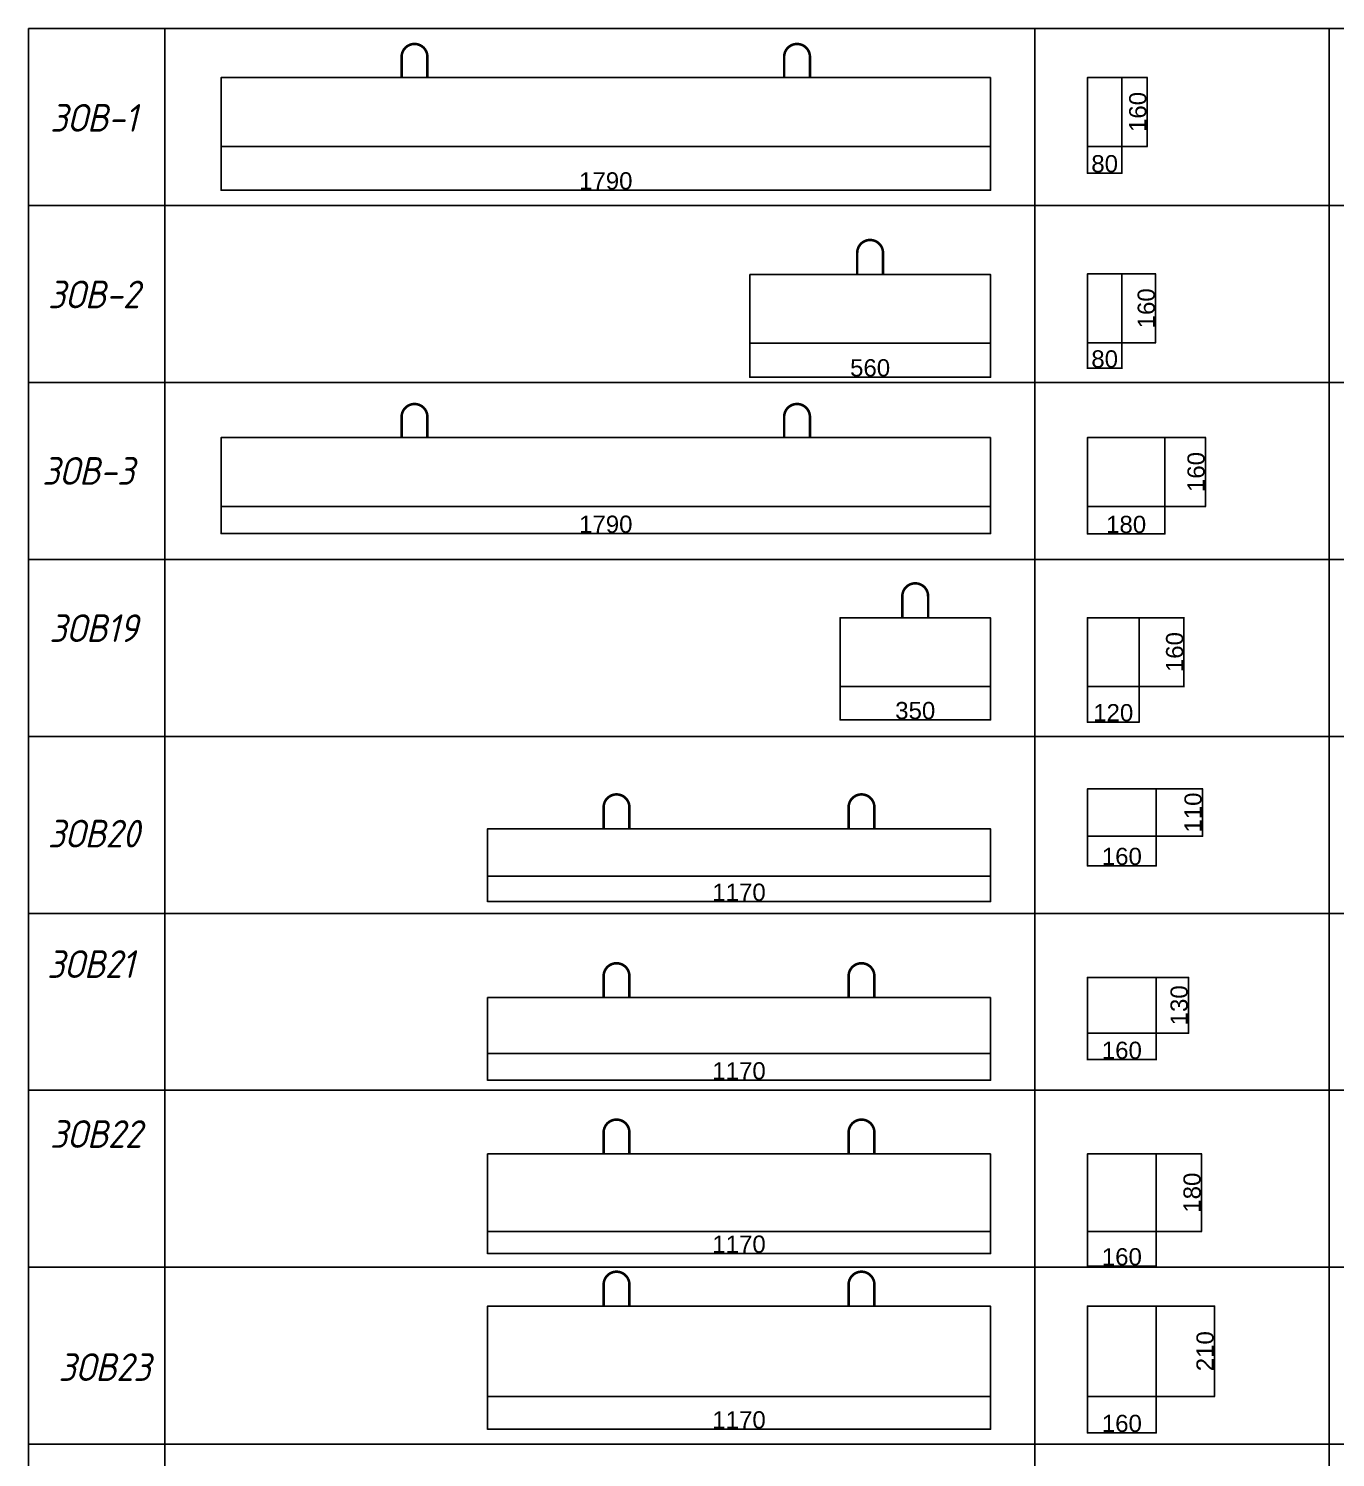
# Model space of a CAD drawing. Header units: millimetres. Extents: x -300689 to 10556, y -104928 to 107291.
# Drawn here: x 4504 to 7544, y 24591 to 27916 of the extents above; entities that cross this region are included whole.
import ezdxf

# ---------------------------------------------------------------- set-up
doc = ezdxf.new("R2010")
doc.units = ezdxf.units.MM
doc.layers.add('линии', color=7, linetype='Continuous')
doc.layers.add('толстая', color=7, linetype='Continuous', lineweight=60)
doc.styles.add('Arial', font='arial.ttf')
doc.styles.add('чертежный', font='isocpeui.ttf', dxfattribs={"width": 0.9})
doc.dimstyles.new('Копия 1-1', dxfattribs={"dimscale": 0, "dimtxt": 40, "dimasz": 2, "dimexe": 1, "dimexo": 1, "dimgap": 1, "dimtad": 1, "dimdec": 0, "dimzin": 0, "dimdsep": 46, "dimtxsty": 'Arial', "dimblk1": 'ARCHTICK', "dimblk2": 'ARCHTICK', "dimsah": 1, "dimcen": 3, "dimdle": 0.5, "dimclrd": 256, "dimclre": 256, "dimclrt": 256, "dimadec": 0, "dimazin": 0, "dimtfac": 1, "dimtdec": 0, "dimtofl": 0, "dimtmove": 1, "dimatfit": 3, "dimldrblk": 'DOTSMALL', "dimfxl": 0, "dimtolj": 1, "dimtzin": 0, "dimarcsym": 0})

# ---------------------------------------------------------------- blocks, each defined once
blk = doc.blocks.new('_ARCHTICK')
at = {"color": 0, "linetype": 'ByBlock', "ltscale": 10, "const_width": 0.15}
blk.add_lwpolyline([(-0.5, -0.5), (0.5, 0.5)], dxfattribs=at)
blk = doc.blocks.new('*D17')
at = {"layer": 'Defpoints', "color": 0, "linetype": 'ByBlock', "ltscale": 0.25}
for p in [(4951.7, 27641.6), (6741.7, 27641.6), (6741.7, 27539.6)]:
    blk.add_point(p, dxfattribs=at)
at = {"layer": 'линии', "linetype": 'ByBlock', "lineweight": -2, "ltscale": 0.25}
for p, q in [((4951.7, 27640.6), (4951.7, 27538.6)), ((6741.7, 27640.6), (6741.7, 27538.6)), ((4951.2, 27539.6), (6742.2, 27539.6))]:
    blk.add_line(p, q, dxfattribs=at)
at = {"layer": 'линии', "linetype": 'ByBlock', "lineweight": -2, "ltscale": 0.25, "xscale": 2, "yscale": 2, "zscale": 2, "rotation": 180}
blk.add_blockref('_ARCHTICK', (4951.7, 27539.6), dxfattribs=at)
at = {"layer": 'линии', "linetype": 'ByBlock', "lineweight": -2, "ltscale": 0.25, "xscale": 2, "yscale": 2, "zscale": 2}
blk.add_blockref('_ARCHTICK', (6741.7, 27539.6), dxfattribs=at)
at = {"layer": 'линии', "linetype": 'ByBlock', "ltscale": 0.25, "insert": (5846.7, 27561), "char_height": 40, "attachment_point": 5, "style": 'Arial'}
blk.add_mtext('\\A1;1790', dxfattribs=at)
blk = doc.blocks.new('_DotSmall')
at = {"color": 0, "linetype": 'ByBlock', "const_width": 0.5}
blk.add_lwpolyline([(-0.0625, 0, 1), (0.0625, 0, 1)], format="xyb", close=True, dxfattribs=at)
blk = doc.blocks.new('*D18')
at = {"layer": 'Defpoints', "color": 0, "linetype": 'ByBlock', "ltscale": 0.25}
for p in [(6967.4, 27641.6), (7047.4, 27641.6), (7047.4, 27579.5)]:
    blk.add_point(p, dxfattribs=at)
at = {"layer": 'линии', "linetype": 'ByBlock', "lineweight": -2, "ltscale": 0.25}
for p, q in [((6967.4, 27640.6), (6967.4, 27578.5)), ((7047.4, 27640.6), (7047.4, 27578.5)), ((6966.9, 27579.5), (7047.9, 27579.5))]:
    blk.add_line(p, q, dxfattribs=at)
at = {"layer": 'линии', "linetype": 'ByBlock', "lineweight": -2, "ltscale": 0.25, "xscale": 2, "yscale": 2, "zscale": 2, "rotation": 180}
blk.add_blockref('_ARCHTICK', (6967.4, 27579.5), dxfattribs=at)
at = {"layer": 'линии', "linetype": 'ByBlock', "lineweight": -2, "ltscale": 0.25, "xscale": 2, "yscale": 2, "zscale": 2}
blk.add_blockref('_ARCHTICK', (7047.4, 27579.5), dxfattribs=at)
at = {"layer": 'линии', "linetype": 'ByBlock', "ltscale": 0.25, "insert": (7007.4, 27600.9), "char_height": 40, "attachment_point": 5, "style": 'Arial'}
blk.add_mtext('\\A1;80', dxfattribs=at)
blk = doc.blocks.new('*D19')
at = {"layer": 'Defpoints', "color": 0, "linetype": 'ByBlock', "ltscale": 0.25}
for p in [(7047.4, 27801.6), (7047.4, 27641.6), (7106.1, 27641.6)]:
    blk.add_point(p, dxfattribs=at)
at = {"layer": 'линии', "linetype": 'ByBlock', "lineweight": -2, "ltscale": 0.25}
for p, q in [((7048.4, 27801.6), (7107.1, 27801.6)), ((7106.1, 27802.1), (7106.1, 27641.1)), ((7048.4, 27641.6), (7107.1, 27641.6))]:
    blk.add_line(p, q, dxfattribs=at)
at = {"layer": 'линии', "linetype": 'ByBlock', "lineweight": -2, "ltscale": 0.25, "xscale": 2, "yscale": 2, "zscale": 2}
for p, rotation in [((7106.1, 27801.6), 90), ((7106.1, 27641.6), 270)]:
    blk.add_blockref('_ARCHTICK', p, dxfattribs=dict(at, rotation=rotation))
at = {"layer": 'линии', "linetype": 'ByBlock', "ltscale": 0.25, "insert": (7084.7, 27721.6), "char_height": 40, "attachment_point": 5, "rotation": 90, "style": 'Arial'}
blk.add_mtext('\\A1;160', dxfattribs=at)
blk = doc.blocks.new('*D22')
at = {"layer": 'Defpoints', "color": 0, "linetype": 'ByBlock', "ltscale": 0.25}
for p in [(6967.4, 26803.8), (7147.4, 26803.8), (7147.4, 26740.1)]:
    blk.add_point(p, dxfattribs=at)
at = {"layer": 'линии', "linetype": 'ByBlock', "lineweight": -2, "ltscale": 0.25}
for p, q in [((6967.4, 26802.8), (6967.4, 26739.1)), ((7147.4, 26802.8), (7147.4, 26739.1)), ((6966.9, 26740.1), (7147.9, 26740.1))]:
    blk.add_line(p, q, dxfattribs=at)
at = {"layer": 'линии', "linetype": 'ByBlock', "lineweight": -2, "ltscale": 0.25, "xscale": 2, "yscale": 2, "zscale": 2, "rotation": 180}
blk.add_blockref('_ARCHTICK', (6967.4, 26740.1), dxfattribs=at)
at = {"layer": 'линии', "linetype": 'ByBlock', "lineweight": -2, "ltscale": 0.25, "xscale": 2, "yscale": 2, "zscale": 2}
blk.add_blockref('_ARCHTICK', (7147.4, 26740.1), dxfattribs=at)
at = {"layer": 'линии', "linetype": 'ByBlock', "ltscale": 0.25, "insert": (7057.4, 26761.6), "char_height": 40, "attachment_point": 5, "style": 'Arial'}
blk.add_mtext('\\A1;180', dxfattribs=at)
blk = doc.blocks.new('*D23')
at = {"layer": 'Defpoints', "color": 0, "linetype": 'ByBlock', "ltscale": 0.25}
for p in [(7147.4, 26963.8), (7147.4, 26803.8), (7241.7, 26803.8)]:
    blk.add_point(p, dxfattribs=at)
at = {"layer": 'линии', "linetype": 'ByBlock', "lineweight": -2, "ltscale": 0.25}
for p, q in [((7148.4, 26963.8), (7242.7, 26963.8)), ((7241.7, 26964.3), (7241.7, 26803.3)), ((7148.4, 26803.8), (7242.7, 26803.8))]:
    blk.add_line(p, q, dxfattribs=at)
at = {"layer": 'линии', "linetype": 'ByBlock', "lineweight": -2, "ltscale": 0.25, "xscale": 2, "yscale": 2, "zscale": 2}
for p, rotation in [((7241.7, 26963.8), 90), ((7241.7, 26803.8), 270)]:
    blk.add_blockref('_ARCHTICK', p, dxfattribs=dict(at, rotation=rotation))
at = {"layer": 'линии', "linetype": 'ByBlock', "ltscale": 0.25, "insert": (7220.3, 26883.8), "char_height": 40, "attachment_point": 5, "rotation": 90, "style": 'Arial'}
blk.add_mtext('\\A1;160', dxfattribs=at)
blk = doc.blocks.new('*D24')
at = {"layer": 'Defpoints', "color": 0, "linetype": 'ByBlock', "ltscale": 0.25}
for p in [(7087.4, 26544.8), (7087.4, 26384.8), (7191.8, 26384.8)]:
    blk.add_point(p, dxfattribs=at)
at = {"layer": 'линии', "linetype": 'ByBlock', "lineweight": -2, "ltscale": 0.25}
for p, q in [((7088.4, 26544.8), (7192.8, 26544.8)), ((7191.8, 26545.3), (7191.8, 26384.3)), ((7088.4, 26384.8), (7192.8, 26384.8))]:
    blk.add_line(p, q, dxfattribs=at)
at = {"layer": 'линии', "linetype": 'ByBlock', "lineweight": -2, "ltscale": 0.25, "xscale": 2, "yscale": 2, "zscale": 2}
for p, rotation in [((7191.8, 26544.8), 90), ((7191.8, 26384.8), 270)]:
    blk.add_blockref('_ARCHTICK', p, dxfattribs=dict(at, rotation=rotation))
at = {"layer": 'линии', "linetype": 'ByBlock', "ltscale": 0.25, "insert": (7170.4, 26464.8), "char_height": 40, "attachment_point": 5, "rotation": 90, "style": 'Arial'}
blk.add_mtext('\\A1;160', dxfattribs=at)
blk = doc.blocks.new('*D25')
at = {"layer": 'Defpoints', "color": 0, "linetype": 'ByBlock', "ltscale": 0.25}
for p in [(6967.4, 26384.8), (7087.4, 26384.8), (7087.4, 26302.1)]:
    blk.add_point(p, dxfattribs=at)
at = {"layer": 'линии', "linetype": 'ByBlock', "lineweight": -2, "ltscale": 0.25}
for p, q in [((6967.4, 26383.8), (6967.4, 26301.1)), ((7087.4, 26383.8), (7087.4, 26301.1)), ((6966.9, 26302.1), (7087.9, 26302.1))]:
    blk.add_line(p, q, dxfattribs=at)
at = {"layer": 'линии', "linetype": 'ByBlock', "lineweight": -2, "ltscale": 0.25, "xscale": 2, "yscale": 2, "zscale": 2, "rotation": 180}
blk.add_blockref('_ARCHTICK', (6967.4, 26302.1), dxfattribs=at)
at = {"layer": 'линии', "linetype": 'ByBlock', "lineweight": -2, "ltscale": 0.25, "xscale": 2, "yscale": 2, "zscale": 2}
blk.add_blockref('_ARCHTICK', (7087.4, 26302.1), dxfattribs=at)
at = {"layer": 'линии', "linetype": 'ByBlock', "ltscale": 0.25, "insert": (7027.4, 26323.5), "char_height": 40, "attachment_point": 5, "style": 'Arial'}
blk.add_mtext('\\A1;120', dxfattribs=at)
blk = doc.blocks.new('*D26')
at = {"layer": 'Defpoints', "color": 0, "linetype": 'ByBlock', "ltscale": 0.25}
for p in [(6967.4, 26036.4), (7127.4, 26036.4), (7127.4, 25967.7)]:
    blk.add_point(p, dxfattribs=at)
at = {"layer": 'линии', "linetype": 'ByBlock', "lineweight": -2, "ltscale": 0.25}
for p, q in [((6967.4, 26035.4), (6967.4, 25966.7)), ((7127.4, 26035.4), (7127.4, 25966.7)), ((6966.9, 25967.7), (7127.9, 25967.7))]:
    blk.add_line(p, q, dxfattribs=at)
at = {"layer": 'линии', "linetype": 'ByBlock', "lineweight": -2, "ltscale": 0.25, "xscale": 2, "yscale": 2, "zscale": 2, "rotation": 180}
blk.add_blockref('_ARCHTICK', (6967.4, 25967.7), dxfattribs=at)
at = {"layer": 'линии', "linetype": 'ByBlock', "lineweight": -2, "ltscale": 0.25, "xscale": 2, "yscale": 2, "zscale": 2}
blk.add_blockref('_ARCHTICK', (7127.4, 25967.7), dxfattribs=at)
at = {"layer": 'линии', "linetype": 'ByBlock', "ltscale": 0.25, "insert": (7047.4, 25989.1), "char_height": 40, "attachment_point": 5, "style": 'Arial'}
blk.add_mtext('\\A1;160', dxfattribs=at)
blk = doc.blocks.new('*D27')
at = {"layer": 'Defpoints', "color": 0, "linetype": 'ByBlock', "ltscale": 0.25}
for p in [(7127.4, 26146.4), (7127.4, 26036.4), (7234.8, 26036.4)]:
    blk.add_point(p, dxfattribs=at)
at = {"layer": 'линии', "linetype": 'ByBlock', "lineweight": -2, "ltscale": 0.25}
for p, q in [((7128.4, 26146.4), (7235.8, 26146.4)), ((7234.8, 26146.9), (7234.8, 26035.9)), ((7128.4, 26036.4), (7235.8, 26036.4))]:
    blk.add_line(p, q, dxfattribs=at)
at = {"layer": 'линии', "linetype": 'ByBlock', "lineweight": -2, "ltscale": 0.25, "xscale": 2, "yscale": 2, "zscale": 2}
for p, rotation in [((7234.8, 26146.4), 90), ((7234.8, 26036.4), 270)]:
    blk.add_blockref('_ARCHTICK', p, dxfattribs=dict(at, rotation=rotation))
at = {"layer": 'линии', "linetype": 'ByBlock', "ltscale": 0.25, "insert": (7213.4, 26091.4), "char_height": 40, "attachment_point": 5, "rotation": 90, "style": 'Arial'}
blk.add_mtext('\\A1;110', dxfattribs=at)
blk = doc.blocks.new('*D28')
at = {"layer": 'Defpoints', "color": 0, "linetype": 'ByBlock', "ltscale": 0.25}
for p in [(6967.4, 25577.9), (7127.4, 25577.9), (7127.4, 25516.6)]:
    blk.add_point(p, dxfattribs=at)
at = {"layer": 'линии', "linetype": 'ByBlock', "lineweight": -2, "ltscale": 0.25}
for p, q in [((6967.4, 25576.9), (6967.4, 25515.6)), ((7127.4, 25576.9), (7127.4, 25515.6)), ((6966.9, 25516.6), (7127.9, 25516.6))]:
    blk.add_line(p, q, dxfattribs=at)
at = {"layer": 'линии', "linetype": 'ByBlock', "lineweight": -2, "ltscale": 0.25, "xscale": 2, "yscale": 2, "zscale": 2, "rotation": 180}
blk.add_blockref('_ARCHTICK', (6967.4, 25516.6), dxfattribs=at)
at = {"layer": 'линии', "linetype": 'ByBlock', "lineweight": -2, "ltscale": 0.25, "xscale": 2, "yscale": 2, "zscale": 2}
blk.add_blockref('_ARCHTICK', (7127.4, 25516.6), dxfattribs=at)
at = {"layer": 'линии', "linetype": 'ByBlock', "ltscale": 0.25, "insert": (7047.4, 25538), "char_height": 40, "attachment_point": 5, "style": 'Arial'}
blk.add_mtext('\\A1;160', dxfattribs=at)
blk = doc.blocks.new('*D29')
at = {"layer": 'Defpoints', "color": 0, "linetype": 'ByBlock', "ltscale": 0.25}
for p in [(7127.4, 25707.9), (7127.4, 25577.9), (7202.3, 25577.9)]:
    blk.add_point(p, dxfattribs=at)
at = {"layer": 'линии', "linetype": 'ByBlock', "lineweight": -2, "ltscale": 0.25}
for p, q in [((7128.4, 25707.9), (7203.3, 25707.9)), ((7202.3, 25708.4), (7202.3, 25577.4)), ((7128.4, 25577.9), (7203.3, 25577.9))]:
    blk.add_line(p, q, dxfattribs=at)
at = {"layer": 'линии', "linetype": 'ByBlock', "lineweight": -2, "ltscale": 0.25, "xscale": 2, "yscale": 2, "zscale": 2}
for p, rotation in [((7202.3, 25707.9), 90), ((7202.3, 25577.9), 270)]:
    blk.add_blockref('_ARCHTICK', p, dxfattribs=dict(at, rotation=rotation))
at = {"layer": 'линии', "linetype": 'ByBlock', "ltscale": 0.25, "insert": (7180.9, 25642.9), "char_height": 40, "attachment_point": 5, "rotation": 90, "style": 'Arial'}
blk.add_mtext('\\A1;130', dxfattribs=at)
blk = doc.blocks.new('*D30')
at = {"layer": 'Defpoints', "color": 0, "linetype": 'ByBlock', "ltscale": 0.25}
for p in [(7127.4, 25297), (7127.4, 25117), (7232.4, 25117)]:
    blk.add_point(p, dxfattribs=at)
at = {"layer": 'линии', "linetype": 'ByBlock', "lineweight": -2, "ltscale": 0.25}
for p, q in [((7128.4, 25297), (7233.4, 25297)), ((7232.4, 25297.5), (7232.4, 25116.5)), ((7128.4, 25117), (7233.4, 25117))]:
    blk.add_line(p, q, dxfattribs=at)
at = {"layer": 'линии', "linetype": 'ByBlock', "lineweight": -2, "ltscale": 0.25, "xscale": 2, "yscale": 2, "zscale": 2}
for p, rotation in [((7232.4, 25297), 90), ((7232.4, 25117), 270)]:
    blk.add_blockref('_ARCHTICK', p, dxfattribs=dict(at, rotation=rotation))
at = {"layer": 'линии', "linetype": 'ByBlock', "ltscale": 0.25, "insert": (7211, 25207), "char_height": 40, "attachment_point": 5, "rotation": 90, "style": 'Arial'}
blk.add_mtext('\\A1;180', dxfattribs=at)
blk = doc.blocks.new('*D31')
at = {"layer": 'Defpoints', "color": 0, "linetype": 'ByBlock', "ltscale": 0.25}
for p in [(7127.4, 24943.1), (7127.4, 24733.1), (7262.6, 24733.1)]:
    blk.add_point(p, dxfattribs=at)
at = {"layer": 'линии', "linetype": 'ByBlock', "lineweight": -2, "ltscale": 0.25}
for p, q in [((7128.4, 24943.1), (7263.6, 24943.1)), ((7262.6, 24943.6), (7262.6, 24732.6)), ((7128.4, 24733.1), (7263.6, 24733.1))]:
    blk.add_line(p, q, dxfattribs=at)
at = {"layer": 'линии', "linetype": 'ByBlock', "lineweight": -2, "ltscale": 0.25, "xscale": 2, "yscale": 2, "zscale": 2}
for p, rotation in [((7262.6, 24943.1), 90), ((7262.6, 24733.1), 270)]:
    blk.add_blockref('_ARCHTICK', p, dxfattribs=dict(at, rotation=rotation))
at = {"layer": 'линии', "linetype": 'ByBlock', "ltscale": 0.25, "insert": (7241.2, 24838.1), "char_height": 40, "attachment_point": 5, "rotation": 90, "style": 'Arial'}
blk.add_mtext('\\A1;210', dxfattribs=at)
blk = doc.blocks.new('*D32')
at = {"layer": 'Defpoints', "color": 0, "linetype": 'ByBlock', "ltscale": 0.25}
for p in [(6967.4, 25117), (7127.4, 25117), (7127.4, 25036.1)]:
    blk.add_point(p, dxfattribs=at)
at = {"layer": 'линии', "linetype": 'ByBlock', "lineweight": -2, "ltscale": 0.25}
for p, q in [((6967.4, 25116), (6967.4, 25035.1)), ((7127.4, 25116), (7127.4, 25035.1)), ((6966.9, 25036.1), (7127.9, 25036.1))]:
    blk.add_line(p, q, dxfattribs=at)
at = {"layer": 'линии', "linetype": 'ByBlock', "lineweight": -2, "ltscale": 0.25, "xscale": 2, "yscale": 2, "zscale": 2, "rotation": 180}
blk.add_blockref('_ARCHTICK', (6967.4, 25036.1), dxfattribs=at)
at = {"layer": 'линии', "linetype": 'ByBlock', "lineweight": -2, "ltscale": 0.25, "xscale": 2, "yscale": 2, "zscale": 2}
blk.add_blockref('_ARCHTICK', (7127.4, 25036.1), dxfattribs=at)
at = {"layer": 'линии', "linetype": 'ByBlock', "ltscale": 0.25, "insert": (7047.4, 25057.5), "char_height": 40, "attachment_point": 5, "style": 'Arial'}
blk.add_mtext('\\A1;160', dxfattribs=at)
blk = doc.blocks.new('*D33')
at = {"layer": 'Defpoints', "color": 0, "linetype": 'ByBlock', "ltscale": 0.25}
for p in [(6967.4, 24733.1), (7127.4, 24733.1), (7127.4, 24648.4)]:
    blk.add_point(p, dxfattribs=at)
at = {"layer": 'линии', "linetype": 'ByBlock', "lineweight": -2, "ltscale": 0.25}
for p, q in [((6967.4, 24732.1), (6967.4, 24647.4)), ((7127.4, 24732.1), (7127.4, 24647.4)), ((6966.9, 24648.4), (7127.9, 24648.4))]:
    blk.add_line(p, q, dxfattribs=at)
at = {"layer": 'линии', "linetype": 'ByBlock', "lineweight": -2, "ltscale": 0.25, "xscale": 2, "yscale": 2, "zscale": 2, "rotation": 180}
blk.add_blockref('_ARCHTICK', (6967.4, 24648.4), dxfattribs=at)
at = {"layer": 'линии', "linetype": 'ByBlock', "lineweight": -2, "ltscale": 0.25, "xscale": 2, "yscale": 2, "zscale": 2}
blk.add_blockref('_ARCHTICK', (7127.4, 24648.4), dxfattribs=at)
at = {"layer": 'линии', "linetype": 'ByBlock', "ltscale": 0.25, "insert": (7047.4, 24669.8), "char_height": 40, "attachment_point": 5, "style": 'Arial'}
blk.add_mtext('\\A1;160', dxfattribs=at)
blk = doc.blocks.new('*D75')
at = {"layer": 'Defpoints', "color": 0, "linetype": 'ByBlock', "ltscale": 0.25}
for p in [(4951.7, 26803.8), (6741.7, 26803.8), (6741.7, 26740.7)]:
    blk.add_point(p, dxfattribs=at)
at = {"layer": 'линии', "linetype": 'ByBlock', "lineweight": -2, "ltscale": 0.25}
for p, q in [((4951.7, 26802.8), (4951.7, 26739.7)), ((6741.7, 26802.8), (6741.7, 26739.7)), ((4951.2, 26740.7), (6742.2, 26740.7))]:
    blk.add_line(p, q, dxfattribs=at)
at = {"layer": 'линии', "linetype": 'ByBlock', "lineweight": -2, "ltscale": 0.25, "xscale": 2, "yscale": 2, "zscale": 2, "rotation": 180}
blk.add_blockref('_ARCHTICK', (4951.7, 26740.7), dxfattribs=at)
at = {"layer": 'линии', "linetype": 'ByBlock', "lineweight": -2, "ltscale": 0.25, "xscale": 2, "yscale": 2, "zscale": 2}
blk.add_blockref('_ARCHTICK', (6741.7, 26740.7), dxfattribs=at)
at = {"layer": 'линии', "linetype": 'ByBlock', "ltscale": 0.25, "insert": (5846.7, 26762.1), "char_height": 40, "attachment_point": 5, "style": 'Arial'}
blk.add_mtext('\\A1;1790', dxfattribs=at)
blk = doc.blocks.new('*D76')
at = {"layer": 'Defpoints', "color": 0, "linetype": 'ByBlock', "ltscale": 0.25}
for p in [(6391.7, 26384.8), (6741.7, 26384.8), (6741.7, 26307.1)]:
    blk.add_point(p, dxfattribs=at)
at = {"layer": 'линии', "linetype": 'ByBlock', "lineweight": -2, "ltscale": 0.25}
for p, q in [((6391.7, 26383.8), (6391.7, 26306.1)), ((6741.7, 26383.8), (6741.7, 26306.1)), ((6391.2, 26307.1), (6742.2, 26307.1))]:
    blk.add_line(p, q, dxfattribs=at)
at = {"layer": 'линии', "linetype": 'ByBlock', "lineweight": -2, "ltscale": 0.25, "xscale": 2, "yscale": 2, "zscale": 2, "rotation": 180}
blk.add_blockref('_ARCHTICK', (6391.7, 26307.1), dxfattribs=at)
at = {"layer": 'линии', "linetype": 'ByBlock', "lineweight": -2, "ltscale": 0.25, "xscale": 2, "yscale": 2, "zscale": 2}
blk.add_blockref('_ARCHTICK', (6741.7, 26307.1), dxfattribs=at)
at = {"layer": 'линии', "linetype": 'ByBlock', "ltscale": 0.25, "insert": (6566.7, 26328.5), "char_height": 40, "attachment_point": 5, "style": 'Arial'}
blk.add_mtext('\\A1;350', dxfattribs=at)
blk = doc.blocks.new('*D77')
at = {"layer": 'Defpoints', "color": 0, "linetype": 'ByBlock', "ltscale": 0.25}
for p in [(5571.7, 25943.7), (6741.7, 25943.7), (6741.7, 25884.4)]:
    blk.add_point(p, dxfattribs=at)
at = {"layer": 'линии', "linetype": 'ByBlock', "lineweight": -2, "ltscale": 0.25}
for p, q in [((5571.7, 25942.7), (5571.7, 25883.4)), ((6741.7, 25942.7), (6741.7, 25883.4)), ((5571.2, 25884.4), (6742.2, 25884.4))]:
    blk.add_line(p, q, dxfattribs=at)
at = {"layer": 'линии', "linetype": 'ByBlock', "lineweight": -2, "ltscale": 0.25, "xscale": 2, "yscale": 2, "zscale": 2, "rotation": 180}
blk.add_blockref('_ARCHTICK', (5571.7, 25884.4), dxfattribs=at)
at = {"layer": 'линии', "linetype": 'ByBlock', "lineweight": -2, "ltscale": 0.25, "xscale": 2, "yscale": 2, "zscale": 2}
blk.add_blockref('_ARCHTICK', (6741.7, 25884.4), dxfattribs=at)
at = {"layer": 'линии', "linetype": 'ByBlock', "ltscale": 0.25, "insert": (6156.7, 25905.8), "char_height": 40, "attachment_point": 5, "style": 'Arial'}
blk.add_mtext('\\A1;1170', dxfattribs=at)
blk = doc.blocks.new('*D78')
at = {"layer": 'Defpoints', "color": 0, "linetype": 'ByBlock', "ltscale": 0.25}
for p in [(5571.7, 25530.8), (6741.7, 25530.8), (6741.7, 25468.8)]:
    blk.add_point(p, dxfattribs=at)
at = {"layer": 'линии', "linetype": 'ByBlock', "lineweight": -2, "ltscale": 0.25}
for p, q in [((5571.7, 25529.8), (5571.7, 25467.8)), ((6741.7, 25529.8), (6741.7, 25467.8)), ((5571.2, 25468.8), (6742.2, 25468.8))]:
    blk.add_line(p, q, dxfattribs=at)
at = {"layer": 'линии', "linetype": 'ByBlock', "lineweight": -2, "ltscale": 0.25, "xscale": 2, "yscale": 2, "zscale": 2, "rotation": 180}
blk.add_blockref('_ARCHTICK', (5571.7, 25468.8), dxfattribs=at)
at = {"layer": 'линии', "linetype": 'ByBlock', "lineweight": -2, "ltscale": 0.25, "xscale": 2, "yscale": 2, "zscale": 2}
blk.add_blockref('_ARCHTICK', (6741.7, 25468.8), dxfattribs=at)
at = {"layer": 'линии', "linetype": 'ByBlock', "ltscale": 0.25, "insert": (6156.7, 25490.2), "char_height": 40, "attachment_point": 5, "style": 'Arial'}
blk.add_mtext('\\A1;1170', dxfattribs=at)
blk = doc.blocks.new('*D79')
at = {"layer": 'Defpoints', "color": 0, "linetype": 'ByBlock', "ltscale": 0.25}
for p in [(5571.7, 25117), (6741.7, 25117), (6741.7, 25065.5)]:
    blk.add_point(p, dxfattribs=at)
at = {"layer": 'линии', "linetype": 'ByBlock', "lineweight": -2, "ltscale": 0.25}
for p, q in [((5571.7, 25116), (5571.7, 25064.5)), ((6741.7, 25116), (6741.7, 25064.5)), ((5571.2, 25065.5), (6742.2, 25065.5))]:
    blk.add_line(p, q, dxfattribs=at)
at = {"layer": 'линии', "linetype": 'ByBlock', "lineweight": -2, "ltscale": 0.25, "xscale": 2, "yscale": 2, "zscale": 2, "rotation": 180}
blk.add_blockref('_ARCHTICK', (5571.7, 25065.5), dxfattribs=at)
at = {"layer": 'линии', "linetype": 'ByBlock', "lineweight": -2, "ltscale": 0.25, "xscale": 2, "yscale": 2, "zscale": 2}
blk.add_blockref('_ARCHTICK', (6741.7, 25065.5), dxfattribs=at)
at = {"layer": 'линии', "linetype": 'ByBlock', "ltscale": 0.25, "insert": (6156.7, 25086.9), "char_height": 40, "attachment_point": 5, "style": 'Arial'}
blk.add_mtext('\\A1;1170', dxfattribs=at)
blk = doc.blocks.new('*D80')
at = {"layer": 'Defpoints', "color": 0, "linetype": 'ByBlock', "ltscale": 0.25}
for p in [(5571.7, 24733.1), (6741.7, 24733.1), (6741.7, 24656.7)]:
    blk.add_point(p, dxfattribs=at)
at = {"layer": 'линии', "linetype": 'ByBlock', "lineweight": -2, "ltscale": 0.25}
for p, q in [((5571.7, 24732.1), (5571.7, 24655.7)), ((6741.7, 24732.1), (6741.7, 24655.7)), ((5571.2, 24656.7), (6742.2, 24656.7))]:
    blk.add_line(p, q, dxfattribs=at)
at = {"layer": 'линии', "linetype": 'ByBlock', "lineweight": -2, "ltscale": 0.25, "xscale": 2, "yscale": 2, "zscale": 2, "rotation": 180}
blk.add_blockref('_ARCHTICK', (5571.7, 24656.7), dxfattribs=at)
at = {"layer": 'линии', "linetype": 'ByBlock', "lineweight": -2, "ltscale": 0.25, "xscale": 2, "yscale": 2, "zscale": 2}
blk.add_blockref('_ARCHTICK', (6741.7, 24656.7), dxfattribs=at)
at = {"layer": 'линии', "linetype": 'ByBlock', "ltscale": 0.25, "insert": (6156.7, 24678.1), "char_height": 40, "attachment_point": 5, "style": 'Arial'}
blk.add_mtext('\\A1;1170', dxfattribs=at)
blk = doc.blocks.new('*D130')
at = {"layer": 'Defpoints', "color": 0, "linetype": 'ByBlock', "ltscale": 0.25}
for p in [(6181.7, 27183.7), (6741.7, 27183.7), (6741.7, 27104.6)]:
    blk.add_point(p, dxfattribs=at)
at = {"layer": 'линии', "linetype": 'ByBlock', "lineweight": -2, "ltscale": 0.25}
for p, q in [((6181.7, 27182.7), (6181.7, 27103.6)), ((6741.7, 27182.7), (6741.7, 27103.6)), ((6181.2, 27104.6), (6742.2, 27104.6))]:
    blk.add_line(p, q, dxfattribs=at)
at = {"layer": 'линии', "linetype": 'ByBlock', "lineweight": -2, "ltscale": 0.25, "xscale": 2, "yscale": 2, "zscale": 2, "rotation": 180}
blk.add_blockref('_ARCHTICK', (6181.7, 27104.6), dxfattribs=at)
at = {"layer": 'линии', "linetype": 'ByBlock', "lineweight": -2, "ltscale": 0.25, "xscale": 2, "yscale": 2, "zscale": 2}
blk.add_blockref('_ARCHTICK', (6741.7, 27104.6), dxfattribs=at)
at = {"layer": 'линии', "linetype": 'ByBlock', "ltscale": 0.25, "insert": (6461.7, 27126), "char_height": 40, "attachment_point": 5, "style": 'Arial'}
blk.add_mtext('\\A1;560', dxfattribs=at)
blk = doc.blocks.new('*D131')
at = {"layer": 'Defpoints', "color": 0, "linetype": 'ByBlock', "ltscale": 0.25}
for p in [(7047.4, 27344.7), (7047.4, 27184.7), (7125.8, 27184.7)]:
    blk.add_point(p, dxfattribs=at)
at = {"layer": 'линии', "linetype": 'ByBlock', "lineweight": -2, "ltscale": 0.25}
for p, q in [((7048.4, 27344.7), (7126.8, 27344.7)), ((7125.8, 27345.2), (7125.8, 27184.2)), ((7048.4, 27184.7), (7126.8, 27184.7))]:
    blk.add_line(p, q, dxfattribs=at)
at = {"layer": 'линии', "linetype": 'ByBlock', "lineweight": -2, "ltscale": 0.25, "xscale": 2, "yscale": 2, "zscale": 2}
for p, rotation in [((7125.8, 27344.7), 90), ((7125.8, 27184.7), 270)]:
    blk.add_blockref('_ARCHTICK', p, dxfattribs=dict(at, rotation=rotation))
at = {"layer": 'линии', "linetype": 'ByBlock', "ltscale": 0.25, "insert": (7104.4, 27264.7), "char_height": 40, "attachment_point": 5, "rotation": 90, "style": 'Arial'}
blk.add_mtext('\\A1;160', dxfattribs=at)
blk = doc.blocks.new('*D132')
at = {"layer": 'Defpoints', "color": 0, "linetype": 'ByBlock', "ltscale": 0.25}
for p in [(6967.4, 27184.7), (7047.4, 27184.7), (7047.4, 27125.2)]:
    blk.add_point(p, dxfattribs=at)
at = {"layer": 'линии', "linetype": 'ByBlock', "lineweight": -2, "ltscale": 0.25}
for p, q in [((6967.4, 27183.7), (6967.4, 27124.2)), ((7047.4, 27183.7), (7047.4, 27124.2)), ((6966.9, 27125.2), (7047.9, 27125.2))]:
    blk.add_line(p, q, dxfattribs=at)
at = {"layer": 'линии', "linetype": 'ByBlock', "lineweight": -2, "ltscale": 0.25, "xscale": 2, "yscale": 2, "zscale": 2, "rotation": 180}
blk.add_blockref('_ARCHTICK', (6967.4, 27125.2), dxfattribs=at)
at = {"layer": 'линии', "linetype": 'ByBlock', "lineweight": -2, "ltscale": 0.25, "xscale": 2, "yscale": 2, "zscale": 2}
blk.add_blockref('_ARCHTICK', (7047.4, 27125.2), dxfattribs=at)
at = {"layer": 'линии', "linetype": 'ByBlock', "ltscale": 0.25, "insert": (7007.4, 27146.7), "char_height": 40, "attachment_point": 5, "style": 'Arial'}
blk.add_mtext('\\A1;80', dxfattribs=at)

msp = doc.modelspace()

# ---------------------------------------------------------------- linework, layer by layer
at = {"layer": 'линии', "linetype": 'ByBlock', "ltscale": 0.25}
for p, q in [((4503.7144, 27915.6171), (4503.7144, 20915.9429)), ((4503.7144, 27915.6171), (10555.8655, 27915.6171)), ((4820.4138, 27915.6171), (4820.4138, 20915.9429)), ((6844.9471, 27915.6171), (6844.9471, 20915.9429)), ((7529.7899, 27915.6171), (7529.7899, 20915.9429)), ((7529.7899, 27915.6171), (7529.7899, 20915.9429)), ((4503.7144, 27503.8715), (7529.7899, 27503.8715)), ((7529.7899, 27503.8715), (10555.8655, 27503.8715)), ((4503.7144, 27092.126), (7529.7899, 27092.126)), ((7529.7899, 27092.126), (10555.8655, 27092.126)), ((4503.7144, 26680.3805), (7529.7899, 26680.3805)), ((7529.7899, 26680.3805), (10555.8655, 26680.3805)), ((4503.7144, 26268.6349), (7529.7899, 26268.6349)), ((7529.7899, 26268.6349), (10555.8655, 26268.6349)), ((4503.7144, 25856.8894), (7529.7899, 25856.8894)), ((7529.7899, 25856.8894), (10555.8655, 25856.8894)), ((4503.7144, 25445.1438), (7529.7899, 25445.1438)), ((7529.7899, 25445.1438), (10555.8655, 25445.1438)), ((4503.7144, 25033.3983), (7529.7899, 25033.3983)), ((7529.7899, 25033.3983), (10555.8655, 25033.3983)), ((4503.7144, 24621.6528), (7529.7899, 24621.6528)), ((7529.7899, 24621.6528), (10555.8655, 24621.6528))]:
    msp.add_line(p, q, dxfattribs=at)
at = {"layer": 'линии', "linetype": 'ByBlock', "ltscale": 0.25, "const_width": 6}
for points in [[(5431.6716, 27799.8434), (5431.6716, 27849.8434, 1), (5371.6716, 27849.8434), (5371.6716, 27799.8434)], [(6261.6716, 27799.8434), (6261.6716, 27849.8434, -1), (6321.6716, 27849.8434), (6321.6716, 27799.8434)], [(6491.6716, 27343.7422), (6491.6716, 27393.7422, 1), (6431.6716, 27393.7422), (6431.6716, 27343.7422)], [(5431.6716, 26962.1074), (5431.6716, 27012.1074, 1), (5371.6716, 27012.1074), (5371.6716, 26962.1074)], [(6261.6716, 26962.1074), (6261.6716, 27012.1074, -1), (6321.6716, 27012.1074), (6321.6716, 26962.1074)], [(6536.6716, 26544.8408), (6536.6716, 26594.8408, -1), (6596.6716, 26594.8408), (6596.6716, 26544.8408)], [(5901.6716, 26053.7052), (5901.6716, 26103.7052, 1), (5841.6716, 26103.7052), (5841.6716, 26053.7052)], [(6411.6716, 26053.7052), (6411.6716, 26103.7052, -1), (6471.6716, 26103.7052), (6471.6716, 26053.7052)], [(5901.6716, 25660.8436), (5901.6716, 25710.8436, 1), (5841.6716, 25710.8436), (5841.6716, 25660.8436)], [(6411.6716, 25660.8436), (6411.6716, 25710.8436, -1), (6471.6716, 25710.8436), (6471.6716, 25660.8436)], [(5901.6716, 25297.0007), (5901.6716, 25347.0007, 1), (5841.6716, 25347.0007), (5841.6716, 25297.0007)], [(6411.6716, 25297.0007), (6411.6716, 25347.0007, -1), (6471.6716, 25347.0007), (6471.6716, 25297.0007)], [(5901.6716, 24943.0964), (5901.6716, 24993.0964, 1), (5841.6716, 24993.0964), (5841.6716, 24943.0964)], [(6411.6716, 24943.0964), (6411.6716, 24993.0964, -1), (6471.6716, 24993.0964), (6471.6716, 24943.0964)]]:
    msp.add_lwpolyline(points, format="xyb", dxfattribs=at)
at = {"layer": 'линии', "linetype": 'ByBlock', "ltscale": 0.25}
for points in [[(4951.6716, 27641.5591), (6741.6716, 27641.5591), (6741.6716, 27801.5591), (4951.6716, 27801.5591)], [(7047.4026, 27801.5591), (7047.4026, 27641.5591), (6967.4026, 27641.5591), (6967.4026, 27801.5591)], [(6181.6716, 27343.7422), (6741.6716, 27343.7422), (6741.6716, 27183.7422), (6181.6716, 27183.7422)], [(7047.4026, 27344.7422), (7047.4026, 27184.7422), (6967.4026, 27184.7422), (6967.4026, 27344.7422)], [(4951.6716, 26803.8231), (6741.6716, 26803.8231), (6741.6716, 26963.8231), (4951.6716, 26963.8231)], [(7147.4026, 26963.8231), (7147.4026, 26803.8231), (6967.4026, 26803.8231), (6967.4026, 26963.8231)], [(6391.6716, 26384.8408), (6741.6716, 26384.8408), (6741.6716, 26544.8408), (6391.6716, 26544.8408)], [(7087.4026, 26544.8408), (7087.4026, 26384.8408), (6967.4026, 26384.8408), (6967.4026, 26544.8408)], [(7127.4026, 26146.4031), (7127.4026, 26036.4031), (6967.4026, 26036.4031), (6967.4026, 26146.4031)], [(5571.6716, 25943.7052), (6741.6716, 25943.7052), (6741.6716, 26053.7052), (5571.6716, 26053.7052)], [(7127.4026, 25707.9187), (7127.4026, 25577.9187), (6967.4026, 25577.9187), (6967.4026, 25707.9187)], [(5571.6716, 25530.8436), (6741.6716, 25530.8436), (6741.6716, 25660.8436), (5571.6716, 25660.8436)], [(5571.6716, 25117.0007), (6741.6716, 25117.0007), (6741.6716, 25297.0007), (5571.6716, 25297.0007)], [(7127.4026, 25297.0007), (7127.4026, 25117.0007), (6967.4026, 25117.0007), (6967.4026, 25297.0007)], [(5571.6716, 24733.0964), (6741.6716, 24733.0964), (6741.6716, 24943.0964), (5571.6716, 24943.0964)], [(7127.4026, 24943.0964), (7127.4026, 24733.0964), (6967.4026, 24733.0964), (6967.4026, 24943.0964)]]:
    msp.add_lwpolyline(points, close=True, dxfattribs=at)

# ---------------------------------------------------------------- texts
at = {"layer": 'толстая', "lineweight": 25, "style": 'чертежный', "width": 0.9}
for s, p in [('3ОВ-1', (4553.9339, 27675.6794)), ('3ОВ-2', (4548.8157, 27264.7893)), ('3ОВ-3', (4535.3565, 26854.1049)), ('3ОВ19', (4551.9016, 26488.3111))]:
    msp.add_text(s, height=64.35758, dxfattribs=at).set_placement(p)
at = {"layer": 'толстая', "color": 1, "lineweight": 25, "style": 'чертежный', "width": 0.9}
for s, p in [('3ОВ20', (4548.2168, 26010.1911)), ('3ОВ21', (4546.7122, 25706.6055)), ('3ОВ22', (4553.6037, 25311.204)), ('3ОВ23', (4573.2534, 24768.8599))]:
    msp.add_text(s, height=64.35758, dxfattribs=at).set_placement(p)

# ---------------------------------------------------------------- dimensions: what is measured, and where the dimension line sits
at = {"layer": 'линии', "linetype": 'ByBlock', "ltscale": 0.25}
for base, p1, p2, picture, middle in [((7106.1474, 27641.5591), (7047.4026, 27801.5591), (7047.4026, 27641.5591), '*D19', (7084.7245, 27721.5591)), ((7125.8336, 27184.7422), (7047.4026, 27344.7422), (7047.4026, 27184.7422), '*D131', (7104.4107, 27264.7422)), ((7241.7128, 26803.8231), (7147.4026, 26963.8231), (7147.4026, 26803.8231), '*D23', (7220.2899, 26883.8231)), ((7234.799, 26036.4031), (7127.4026, 26146.4031), (7127.4026, 26036.4031), '*D27', (7213.3761, 26091.4031)), ((7202.3078, 25577.9187), (7127.4026, 25707.9187), (7127.4026, 25577.9187), '*D29', (7180.8712, 25642.9187)), ((7232.4155, 25117.0007), (7127.4026, 25297.0007), (7127.4026, 25117.0007), '*D30', (7210.9926, 25207.0007)), ((7262.6156, 24733.0964), (7127.4026, 24943.0964), (7127.4026, 24733.0964), '*D31', (7241.1927, 24838.0964))]:
    dim = msp.add_linear_dim(base=base, p1=p1, p2=p2, angle=90, dimstyle='Копия 1-1', override={"dimscale": 1}, dxfattribs=at)
    dim.commit()
    dim.dimension.update_dxf_attribs({"geometry": picture, "text_midpoint": middle})
for base, p1, p2, picture, middle in [((6741.6716, 27539.55), (4951.6716, 27641.5591), (6741.6716, 27641.5591), '*D17', (5846.6716, 27560.973)), ((7047.4026, 27579.5141), (6967.4026, 27641.5591), (7047.4026, 27641.5591), '*D18', (7007.4026, 27600.937)), ((6741.6716, 27104.5856), (6181.6716, 27183.7422), (6741.6716, 27183.7422), '*D130', (6461.6716, 27126.0085)), ((7047.4026, 27125.2387), (6967.4026, 27184.7422), (7047.4026, 27184.7422), '*D132', (7007.4026, 27146.6616)), ((6741.6716, 26740.6972), (4951.6716, 26803.8231), (6741.6716, 26803.8231), '*D75', (5846.6716, 26762.1202)), ((7147.4026, 26740.1312), (6967.4026, 26803.8231), (7147.4026, 26803.8231), '*D22', (7057.4026, 26761.5541)), ((6741.6716, 26307.0776), (6391.6716, 26384.8408), (6741.6716, 26384.8408), '*D76', (6566.6716, 26328.5142)), ((7127.4026, 25967.7145), (6967.4026, 26036.4031), (7127.4026, 26036.4031), '*D26', (7047.4026, 25989.1374)), ((6741.6716, 25884.392), (5571.6716, 25943.7052), (6741.6716, 25943.7052), '*D77', (6156.6716, 25905.8149)), ((7127.4026, 25516.6127), (6967.4026, 25577.9187), (7127.4026, 25577.9187), '*D28', (7047.4026, 25538.0356)), ((6741.6716, 25468.8059), (5571.6716, 25530.8436), (6741.6716, 25530.8436), '*D78', (6156.6716, 25490.2288)), ((6741.6716, 25065.4628), (5571.6716, 25117.0007), (6741.6716, 25117.0007), '*D79', (6156.6716, 25086.8857)), ((7127.4026, 25036.051), (6967.4026, 25117.0007), (7127.4026, 25117.0007), '*D32', (7047.4026, 25057.4739)), ((6741.6716, 24656.6922), (5571.6716, 24733.0964), (6741.6716, 24733.0964), '*D80', (6156.6716, 24678.1151)), ((7127.4026, 24648.4115), (6967.4026, 24733.0964), (7127.4026, 24733.0964), '*D33', (7047.4026, 24669.8344))]:
    dim = msp.add_linear_dim(base=base, p1=p1, p2=p2, dimstyle='Копия 1-1', override={"dimscale": 1}, dxfattribs=at)
    dim.commit()
    dim.dimension.update_dxf_attribs({"geometry": picture, "text_midpoint": middle})
for p1, distance, picture, middle in [((7087.4026, 26544.8408), 104.4202, '*D24', (7170.3998, 26464.8408)), ((6967.4026, 26384.8408), -82.7714, '*D25', (7027.4026, 26323.4923))]:
    dim = msp.add_aligned_dim(p1=p1, p2=(7087.4026, 26384.8408), distance=distance, dimstyle='Копия 1-1', override={"dimscale": 1}, dxfattribs=at)
    dim.commit()
    dim.dimension.update_dxf_attribs({"geometry": picture, "text_midpoint": middle})

doc.saveas('drawing.dxf')
